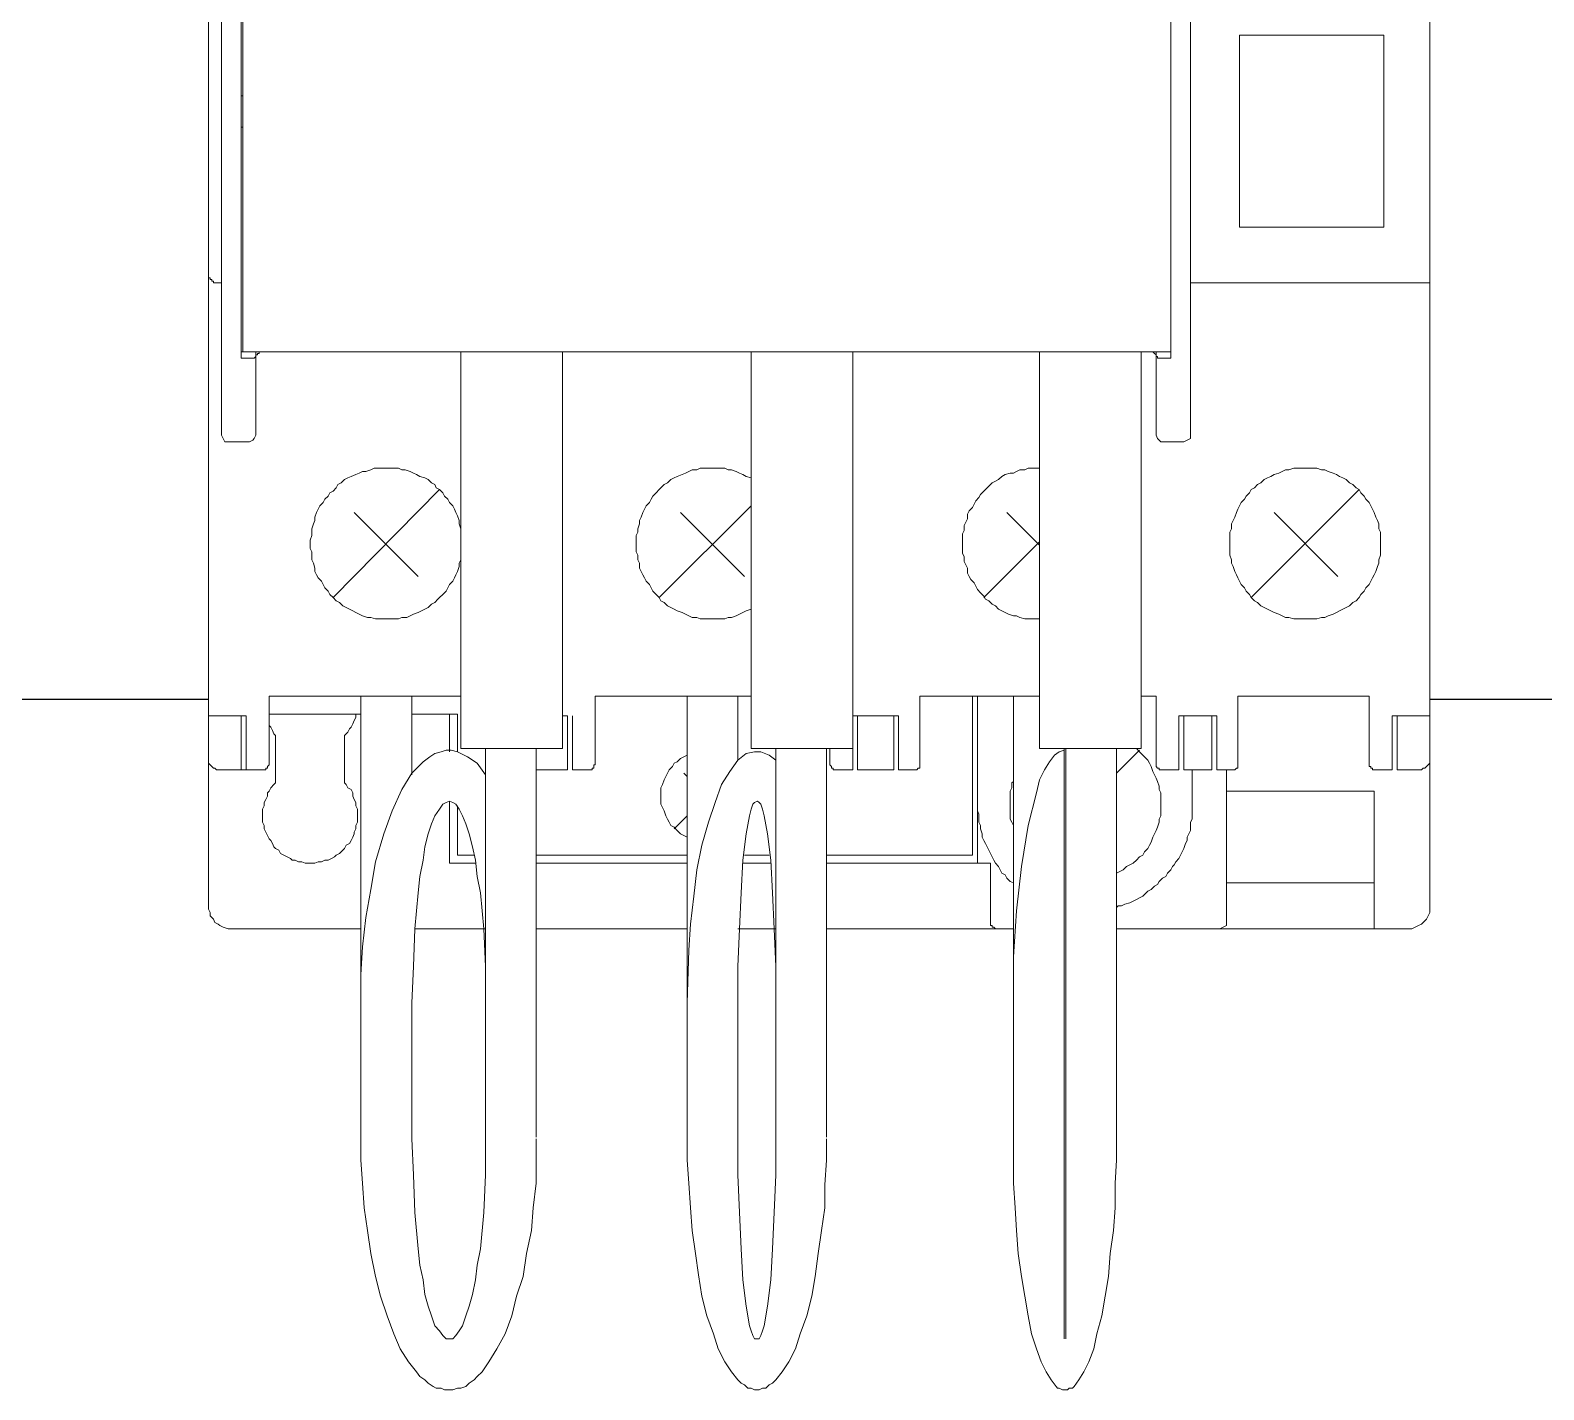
# Model space of a CAD drawing. Header units: millimetres. Extents: x 2046 to 14753, y 2361 to 29276.
# Drawn here: x 10101.03 to 10107.74, y 3641.14 to 3647.17 of the extents above; entities that cross this region are included whole.
import ezdxf

# ---------------------------------------------------------------- set-up
doc = ezdxf.new("R2010")
doc.units = ezdxf.units.MM
doc.layers.add('BARA', color=31, linetype='Continuous')
doc.layers.add('CALQUE_1', color=160, linetype='Continuous')

msp = doc.modelspace()

# ---------------------------------------------------------------- linework, layer by layer
at = {"layer": 'BARA', "color": 9, "true_color": 0xc7c8ca}
for points in [[(10101.8175, 3644.2034), (10100.2333, 3644.2034)], [(10108.8175, 3644.2034), (10107.2333, 3644.2034)]]:
    msp.add_lwpolyline(points, dxfattribs=at)
at = {"layer": 'CALQUE_1', "color": 8, "lineweight": 9}
for p, q in [((10107.2333, 3652.121), (10107.2333, 3643.2886)), ((10101.8756, 3649.8602), (10101.8756, 3645.5494)), ((10106.1719, 3645.5494), (10106.1719, 3649.8602)), ((10101.8175, 3649.4604), (10101.8175, 3646.1018)), ((10101.9628, 3645.7166), (10101.9628, 3647.9047)), ((10101.9702, 3647.8974), (10101.9702, 3645.7457)), ((10106.0846, 3645.7457), (10106.0846, 3647.8974)), ((10106.0846, 3647.8974), (10106.0846, 3645.7166)), ((10106.3899, 3646.2981), (10106.3899, 3647.1487)), ((10106.3899, 3647.1487), (10107.0297, 3647.1487)), ((10107.0297, 3647.1487), (10107.0297, 3646.2981)), ((10101.9628, 3646.8797), (10101.9702, 3646.8797)), ((10106.0846, 3646.8797), (10106.0846, 3646.8797)), ((10101.9702, 3646.7415), (10101.9628, 3646.7415)), ((10106.0846, 3646.7415), (10106.0846, 3646.7415)), ((10107.0297, 3646.2981), (10106.3899, 3646.2981)), ((10101.8175, 3646.1018), (10101.8175, 3643.2886)), ((10101.8538, 3646.051), (10101.8611, 3646.051)), ((10101.8756, 3646.051), (10101.8611, 3646.051)), ((10107.2333, 3646.051), (10106.1719, 3646.051)), ((10102.0283, 3645.7457), (10101.9628, 3645.7457)), ((10101.9992, 3645.7166), (10101.9628, 3645.7166)), ((10101.9702, 3645.7457), (10102.0356, 3645.7457)), ((10102.0283, 3645.7457), (10102.0283, 3645.7239)), ((10102.0283, 3645.7457), (10102.0283, 3645.7457)), ((10102.0283, 3645.7239), (10102.0283, 3645.5494)), ((10106.0192, 3645.7457), (10102.0356, 3645.7457)), ((10102.937, 3643.9864), (10102.937, 3645.7457)), ((10103.3877, 3643.9864), (10103.3877, 3645.7457)), ((10104.2237, 3643.9864), (10104.2237, 3645.7457)), ((10104.6744, 3643.9864), (10104.6744, 3645.7457)), ((10105.5031, 3643.9864), (10105.5031, 3645.7457)), ((10105.9538, 3643.9864), (10105.9538, 3645.7457)), ((10106.0192, 3645.7457), (10106.0846, 3645.7457)), ((10106.0192, 3645.7457), (10106.0192, 3645.7457)), ((10106.0192, 3645.7239), (10106.0192, 3645.7457)), ((10106.0846, 3645.7457), (10106.0192, 3645.7457)), ((10106.0192, 3645.5494), (10106.0192, 3645.7239)), ((10106.0846, 3645.7166), (10106.0556, 3645.7166)), ((10101.8756, 3645.5494), (10101.8756, 3645.3749)), ((10102.0283, 3645.5494), (10102.0283, 3645.3749)), ((10106.0192, 3645.3749), (10106.0192, 3645.5494)), ((10106.1719, 3645.3749), (10106.1719, 3645.5494)), ((10101.9628, 3645.3458), (10101.9047, 3645.3458)), ((10101.9992, 3645.3458), (10101.9628, 3645.3458)), ((10106.0846, 3645.3458), (10106.0556, 3645.3458)), ((10106.1428, 3645.3458), (10106.0846, 3645.3458)), ((10102.8425, 3645.135), (10102.3699, 3644.6553)), ((10106.9207, 3645.135), (10106.4409, 3644.6553)), ((10102.4644, 3645.0332), (10102.7479, 3644.7497)), ((10104.2237, 3645.0623), (10103.8166, 3644.6553)), ((10103.9111, 3645.0332), (10104.1946, 3644.7497)), ((10105.3577, 3645.0332), (10105.5031, 3644.8878)), ((10106.5426, 3645.0332), (10106.8261, 3644.7497)), ((10105.5031, 3644.9024), (10105.2559, 3644.6553)), ((10102.0864, 3644.2191), (10102.0864, 3644.2045)), ((10102.937, 3644.2191), (10102.0864, 3644.2191)), ((10102.4936, 3644.2191), (10102.4936, 3642.2563)), ((10102.7189, 3644.2191), (10102.7189, 3643.8701)), ((10103.533, 3644.2191), (10103.533, 3644.2117)), ((10104.2237, 3644.2191), (10103.533, 3644.2191)), ((10103.533, 3644.2117), (10103.533, 3644.1681)), ((10103.9402, 3644.2191), (10103.9402, 3642.2635)), ((10104.1655, 3644.2191), (10104.1655, 3643.9356)), ((10105.5031, 3644.2191), (10104.9724, 3644.2191)), ((10104.9724, 3644.2191), (10104.9724, 3644.1681)), ((10105.2051, 3643.5139), (10105.2051, 3644.2191)), ((10105.2269, 3643.7393), (10105.2269, 3644.2191)), ((10105.3867, 3644.2191), (10105.3867, 3642.2563)), ((10106.0192, 3644.2191), (10105.9538, 3644.2191)), ((10106.0192, 3644.2045), (10106.0192, 3644.2191)), ((10106.3827, 3644.2045), (10106.3827, 3644.2191)), ((10106.9643, 3644.2191), (10106.3827, 3644.2191)), ((10106.9643, 3644.2191), (10106.9643, 3644.1681)), ((10102.0864, 3644.2045), (10102.0864, 3644.1681)), ((10102.0864, 3644.1681), (10102.0864, 3643.921)), ((10103.533, 3644.1681), (10103.533, 3643.921)), ((10104.9724, 3644.2045), (10104.9724, 3644.2045)), ((10104.9724, 3644.1681), (10104.9724, 3643.921)), ((10106.0192, 3644.1681), (10106.0192, 3644.2045)), ((10106.0192, 3643.921), (10106.0192, 3644.1681)), ((10106.3827, 3644.1681), (10106.3827, 3644.2045)), ((10106.3827, 3643.921), (10106.3827, 3644.1681)), ((10106.9643, 3644.1681), (10106.9643, 3643.921)), ((10101.8175, 3644.1318), (10101.9846, 3644.1318)), ((10101.9628, 3644.1318), (10101.8175, 3644.1318)), ((10101.9628, 3643.8919), (10101.9628, 3644.1318)), ((10101.9846, 3643.8919), (10101.9846, 3644.1318)), ((10102.0864, 3644.1391), (10102.4936, 3644.1391)), ((10102.7189, 3644.1391), (10102.9224, 3644.1391)), ((10102.7189, 3644.1391), (10102.8861, 3644.1391)), ((10102.8861, 3644.1391), (10102.8861, 3643.9719)), ((10102.9224, 3644.1391), (10102.9224, 3643.9719)), ((10103.3877, 3644.1318), (10103.4095, 3644.1318)), ((10103.4095, 3643.8919), (10103.4095, 3644.1318)), ((10103.4313, 3644.1318), (10103.4313, 3643.8919)), ((10104.8779, 3644.1318), (10104.6744, 3644.1318)), ((10104.6744, 3643.8919), (10104.6744, 3644.1318)), ((10104.6962, 3644.1318), (10104.6962, 3643.8919)), ((10104.6962, 3644.1318), (10104.8561, 3644.1318)), ((10104.8561, 3643.8919), (10104.8561, 3644.1318)), ((10104.8779, 3644.1318), (10104.8779, 3643.8919)), ((10106.2882, 3644.1318), (10106.121, 3644.1318)), ((10106.121, 3643.8919), (10106.121, 3644.1318)), ((10106.1428, 3644.1318), (10106.1428, 3643.8919)), ((10106.2664, 3644.0664), (10106.2664, 3644.1318)), ((10106.2882, 3643.8919), (10106.2882, 3644.1318)), ((10107.2333, 3644.1318), (10107.066, 3644.1318)), ((10107.066, 3643.8919), (10107.066, 3644.1318)), ((10107.0878, 3644.1318), (10107.2333, 3644.1318)), ((10107.0878, 3643.8919), (10107.0878, 3644.1318)), ((10102.1155, 3644.0446), (10102.1155, 3643.8338)), ((10102.4208, 3643.8338), (10102.4208, 3644.0446)), ((10106.2664, 3644.0518), (10106.2664, 3644.0664)), ((10106.2664, 3643.8919), (10106.2664, 3644.0518)), ((10102.937, 3643.9864), (10103.3877, 3643.9864)), ((10103.046, 3643.9864), (10103.046, 3642.2563)), ((10103.2713, 3643.9864), (10103.2713, 3642.2635)), ((10104.2237, 3643.9864), (10104.6744, 3643.9864)), ((10104.3327, 3643.9864), (10104.3327, 3642.2563)), ((10104.5581, 3643.9864), (10104.5581, 3642.2635)), ((10104.5726, 3643.921), (10104.5726, 3643.9864)), ((10105.5031, 3643.9864), (10105.9538, 3643.9864)), ((10105.6122, 3643.9864), (10105.6122, 3641.3694)), ((10105.6194, 3643.9864), (10105.6194, 3641.3694)), ((10105.8447, 3643.9864), (10105.8447, 3642.2563)), ((10105.9465, 3643.9792), (10105.8447, 3643.8774)), ((10101.9702, 3643.8919), (10101.8684, 3643.8919)), ((10102.0574, 3643.8919), (10101.9702, 3643.8919)), ((10103.2713, 3643.8919), (10103.4095, 3643.8919)), ((10103.4313, 3643.8919), (10103.4968, 3643.8919)), ((10103.9402, 3643.8628), (10103.9256, 3643.8774)), ((10104.6017, 3643.8919), (10104.6744, 3643.8919)), ((10104.6962, 3643.8919), (10104.8561, 3643.8919)), ((10104.8779, 3643.8919), (10104.9433, 3643.8919)), ((10106.0483, 3643.8919), (10106.121, 3643.8919)), ((10106.1428, 3643.8919), (10106.2664, 3643.8919)), ((10106.1792, 3643.8919), (10106.1792, 3643.7393)), ((10106.3537, 3643.8919), (10106.2882, 3643.8919)), ((10106.3319, 3643.8919), (10106.3319, 3643.2159)), ((10106.9934, 3643.8919), (10107.066, 3643.8919)), ((10107.0878, 3643.8919), (10107.1824, 3643.8919)), ((10102.8861, 3643.7538), (10102.8861, 3643.4776)), ((10106.9861, 3643.7974), (10106.3319, 3643.7974)), ((10106.9861, 3643.1868), (10106.9861, 3643.7974)), ((10102.9224, 3643.732), (10102.9224, 3643.5139)), ((10103.882, 3643.6302), (10103.9402, 3643.6883)), ((10105.2269, 3643.4776), (10105.2269, 3643.7393)), ((10102.8861, 3643.4776), (10103.0024, 3643.4776)), ((10102.9224, 3643.5139), (10102.9951, 3643.5139)), ((10103.0024, 3643.4776), (10102.9224, 3643.4776)), ((10103.2713, 3643.5139), (10103.9402, 3643.5139)), ((10103.9402, 3643.4776), (10103.2713, 3643.4776)), ((10103.2713, 3643.4776), (10103.9402, 3643.4776)), ((10104.1873, 3643.4776), (10104.3109, 3643.4776)), ((10104.1946, 3643.5139), (10104.3037, 3643.5139)), ((10104.5581, 3643.5139), (10105.2051, 3643.5139)), ((10104.5581, 3643.4776), (10105.2051, 3643.4776)), ((10105.2269, 3643.4776), (10104.5581, 3643.4776)), ((10105.2851, 3643.4776), (10105.2269, 3643.4776)), ((10105.2851, 3643.2159), (10105.2851, 3643.4776)), ((10106.9861, 3643.3904), (10106.3319, 3643.3904)), ((10102.4936, 3643.1868), (10101.9192, 3643.1868)), ((10103.046, 3643.1868), (10102.7334, 3643.1868)), ((10103.9402, 3643.1868), (10103.2713, 3643.1868)), ((10104.3327, 3643.1868), (10104.1655, 3643.1868)), ((10105.3867, 3643.1868), (10104.5581, 3643.1868)), ((10107.1388, 3643.1868), (10105.8447, 3643.1868)), ((10102.7189, 3642.8596), (10102.7189, 3642.2563)), ((10104.1655, 3642.8596), (10104.1655, 3642.2563))]:
    msp.add_line(p, q, dxfattribs=at)
for points in [[(10101.8175, 3646.1018), (10101.8175, 3646.0946), (10101.8175, 3646.0873), (10101.8175, 3646.0801), (10101.8175, 3646.0728), (10101.8247, 3646.0728), (10101.8247, 3646.0655), (10101.832, 3646.0655), (10101.832, 3646.0582), (10101.8393, 3646.0582), (10101.8393, 3646.051), (10101.8538, 3646.051)], [(10101.9992, 3645.7166), (10102.021, 3645.7166), (10102.0283, 3645.7239), (10102.0283, 3645.7239)], [(10102.0283, 3645.7166), (10102.0283, 3645.7239), (10102.0283, 3645.7311), (10102.0356, 3645.7311), (10102.0356, 3645.7383), (10102.0428, 3645.7383), (10102.0428, 3645.7457), (10102.0574, 3645.7457)], [(10105.9902, 3645.7457), (10106.0047, 3645.7457), (10106.012, 3645.7383), (10106.012, 3645.7383), (10106.0192, 3645.7311), (10106.0192, 3645.7239), (10106.0192, 3645.7166), (10106.0192, 3645.7166)], [(10106.0192, 3645.7239), (10106.0265, 3645.7239), (10106.0265, 3645.7166), (10106.0556, 3645.7166)], [(10101.8756, 3645.3749), (10101.8756, 3645.3749), (10101.8829, 3645.3604), (10101.8902, 3645.3458), (10101.9047, 3645.3458)], [(10101.9992, 3645.3458), (10101.9992, 3645.3458), (10102.0138, 3645.3531), (10102.021, 3645.3604), (10102.0283, 3645.3749)], [(10106.0192, 3645.3749), (10106.0192, 3645.3749), (10106.0265, 3645.3604), (10106.041, 3645.3458), (10106.0556, 3645.3458)], [(10106.1428, 3645.3458), (10106.1428, 3645.3458), (10106.1574, 3645.3531), (10106.1719, 3645.3604), (10106.1719, 3645.3749)], [(10102.937, 3644.8224), (10102.9297, 3644.8079), (10102.9297, 3644.7933), (10102.9224, 3644.7715), (10102.9152, 3644.7569), (10102.9079, 3644.7425), (10102.9006, 3644.7279), (10102.8861, 3644.7134), (10102.8788, 3644.6989), (10102.8715, 3644.6843), (10102.857, 3644.6697), (10102.8425, 3644.6553), (10102.8352, 3644.6479), (10102.8207, 3644.6334), (10102.8061, 3644.6261), (10102.7915, 3644.6116), (10102.7771, 3644.6043), (10102.7625, 3644.5971), (10102.7479, 3644.5898), (10102.7261, 3644.5825), (10102.7116, 3644.5752), (10102.6971, 3644.568), (10102.6753, 3644.568), (10102.6607, 3644.5607), (10102.559, 3644.5607), (10102.5372, 3644.568), (10102.5226, 3644.568), (10102.5008, 3644.5752), (10102.4862, 3644.5825), (10102.4717, 3644.5898), (10102.4572, 3644.5971), (10102.4426, 3644.6043), (10102.4281, 3644.6116), (10102.4136, 3644.6189), (10102.399, 3644.6334), (10102.3845, 3644.6407), (10102.3699, 3644.6553), (10102.3554, 3644.6697), (10102.3481, 3644.6843), (10102.3336, 3644.6989), (10102.3263, 3644.7134), (10102.3191, 3644.7279), (10102.3045, 3644.7425), (10102.2973, 3644.7569), (10102.29, 3644.7715), (10102.29, 3644.7861), (10102.2827, 3644.8079), (10102.2755, 3644.8224), (10102.2755, 3644.8587), (10102.2681, 3644.8733), (10102.2681, 3644.9096), (10102.2755, 3644.9314), (10102.2755, 3644.9606), (10102.2827, 3644.9824), (10102.29, 3644.9969), (10102.29, 3645.0114), (10102.2973, 3645.0332), (10102.3045, 3645.0478), (10102.3118, 3645.0623), (10102.3263, 3645.0769), (10102.3336, 3645.0914), (10102.3481, 3645.1059), (10102.3554, 3645.1204), (10102.3699, 3645.1277), (10102.3845, 3645.1423), (10102.3918, 3645.1568), (10102.4063, 3645.1641), (10102.4208, 3645.1787), (10102.4354, 3645.1859), (10102.4499, 3645.1931), (10102.4717, 3645.2005), (10102.4862, 3645.2077), (10102.5008, 3645.2149), (10102.5154, 3645.2149), (10102.5372, 3645.2223), (10102.5517, 3645.2295), (10102.6607, 3645.2295), (10102.6753, 3645.2223), (10102.6898, 3645.2223), (10102.7116, 3645.2149), (10102.7261, 3645.2077), (10102.7407, 3645.2005), (10102.7553, 3645.1931), (10102.7771, 3645.1859), (10102.7915, 3645.1787), (10102.8061, 3645.1641), (10102.8207, 3645.1568), (10102.8279, 3645.1423), (10102.8425, 3645.135), (10102.857, 3645.1204), (10102.8643, 3645.1059), (10102.8788, 3645.0914), (10102.8861, 3645.0769), (10102.9006, 3645.0623), (10102.9079, 3645.0478), (10102.9152, 3645.0332), (10102.9224, 3645.0187), (10102.9297, 3644.9969), (10102.9297, 3644.9824), (10102.937, 3644.9606)], [(10104.2237, 3644.6043), (10104.2019, 3644.5971), (10104.1873, 3644.5898), (10104.1728, 3644.5825), (10104.1582, 3644.5752), (10104.1364, 3644.568), (10104.1219, 3644.568), (10104.1074, 3644.5607), (10103.9983, 3644.5607), (10103.9838, 3644.568), (10103.962, 3644.568), (10103.9474, 3644.5752), (10103.9329, 3644.5825), (10103.9184, 3644.5898), (10103.8965, 3644.5971), (10103.882, 3644.6043), (10103.8675, 3644.6116), (10103.8529, 3644.6189), (10103.8384, 3644.6334), (10103.8239, 3644.6407), (10103.8166, 3644.6553), (10103.8021, 3644.6697), (10103.7875, 3644.6843), (10103.7803, 3644.6989), (10103.7729, 3644.7134), (10103.7585, 3644.7279), (10103.7511, 3644.7425), (10103.7439, 3644.7569), (10103.7366, 3644.7715), (10103.7293, 3644.7861), (10103.7293, 3644.8079), (10103.7221, 3644.8224), (10103.7221, 3644.8442), (10103.7148, 3644.8587), (10103.7148, 3644.9314), (10103.7221, 3644.946), (10103.7221, 3644.9606), (10103.7293, 3644.9824), (10103.7293, 3644.9969), (10103.7366, 3645.0114), (10103.7439, 3645.0332), (10103.7511, 3645.0478), (10103.7585, 3645.0623), (10103.7729, 3645.0769), (10103.7803, 3645.0914), (10103.7875, 3645.1059), (10103.8021, 3645.1204), (10103.8166, 3645.135), (10103.8239, 3645.1423), (10103.8384, 3645.1568), (10103.8529, 3645.1641), (10103.8675, 3645.1787), (10103.882, 3645.1859), (10103.8965, 3645.1931), (10103.9184, 3645.2005), (10103.9329, 3645.2077), (10103.9474, 3645.2149), (10103.962, 3645.2223), (10103.9838, 3645.2223), (10103.9983, 3645.2295), (10104.1074, 3645.2295), (10104.1219, 3645.2223), (10104.1364, 3645.2223), (10104.1582, 3645.2149), (10104.1728, 3645.2077), (10104.1873, 3645.2005), (10104.2019, 3645.1931), (10104.2237, 3645.1859)], [(10105.5031, 3644.5607), (10105.4377, 3644.5607), (10105.4159, 3644.568), (10105.4013, 3644.5752), (10105.3867, 3644.5752), (10105.365, 3644.5825), (10105.3505, 3644.5898), (10105.3359, 3644.5971), (10105.3213, 3644.6043), (10105.3068, 3644.6189), (10105.2923, 3644.6261), (10105.2777, 3644.6407), (10105.2632, 3644.6479), (10105.2559, 3644.6625), (10105.2414, 3644.677), (10105.2269, 3644.6915), (10105.2196, 3644.7061), (10105.2123, 3644.7207), (10105.1978, 3644.7352), (10105.1905, 3644.7497), (10105.1833, 3644.7643), (10105.1833, 3644.7861), (10105.176, 3644.8006), (10105.1687, 3644.8152), (10105.1687, 3644.837), (10105.1614, 3644.8515), (10105.1614, 3644.9388), (10105.1687, 3644.9532), (10105.1687, 3644.9751), (10105.176, 3644.9896), (10105.1833, 3645.0042), (10105.1833, 3645.026), (10105.1905, 3645.0405), (10105.2051, 3645.055), (10105.2123, 3645.0696), (10105.2196, 3645.0841), (10105.2341, 3645.0987), (10105.2414, 3645.1132), (10105.2559, 3645.1277), (10105.2632, 3645.135), (10105.2777, 3645.1495), (10105.2923, 3645.1641), (10105.3068, 3645.1713), (10105.3213, 3645.1787), (10105.3359, 3645.1931), (10105.3505, 3645.2005), (10105.3723, 3645.2077), (10105.3867, 3645.2077), (10105.4013, 3645.2149), (10105.4159, 3645.2223), (10105.4377, 3645.2223), (10105.4522, 3645.2295), (10105.5031, 3645.2295)], [(10102.0864, 3644.0882), (10102.0937, 3644.0809), (10102.101, 3644.0664), (10102.1082, 3644.0518), (10102.1155, 3644.0446)], [(10102.4208, 3644.0446), (10102.4208, 3644.0446), (10102.4354, 3644.0591), (10102.4426, 3644.0737), (10102.4499, 3644.0809), (10102.4572, 3644.0955), (10102.4644, 3644.11), (10102.4717, 3644.1245), (10102.4717, 3644.1391)], [(10103.046, 3643.8701), (10103.0096, 3643.921), (10102.966, 3643.95), (10102.9224, 3643.9719), (10102.8933, 3643.9792), (10102.8715, 3643.9792), (10102.8497, 3643.9719), (10102.8207, 3643.9646), (10102.7989, 3643.95), (10102.7697, 3643.9282), (10102.7189, 3643.8774), (10102.6753, 3643.8047), (10102.6316, 3643.7101), (10102.5953, 3643.6084), (10102.559, 3643.4848), (10102.5372, 3643.3612), (10102.5154, 3643.2377), (10102.5008, 3643.1068), (10102.4936, 3642.9832), (10102.4936, 3642.8596)], [(10103.9402, 3643.9574), (10103.9256, 3643.95), (10103.9111, 3643.9428), (10103.8965, 3643.9282), (10103.882, 3643.921), (10103.8747, 3643.9064), (10103.8602, 3643.8919), (10103.8529, 3643.8774), (10103.8457, 3643.8628), (10103.8384, 3643.8483), (10103.8311, 3643.8265), (10103.8239, 3643.812), (10103.8239, 3643.7393), (10103.8311, 3643.7247), (10103.8384, 3643.7101), (10103.8457, 3643.6883), (10103.8529, 3643.6739), (10103.8602, 3643.6593), (10103.8675, 3643.6447), (10103.882, 3643.6375), (10103.8965, 3643.6229), (10103.9111, 3643.6084), (10103.9256, 3643.6011), (10103.9402, 3643.5939)], [(10104.3327, 3643.9356), (10104.3037, 3643.9574), (10104.2673, 3643.9719), (10104.2382, 3643.9719), (10104.2019, 3643.9646), (10104.1655, 3643.9356), (10104.1292, 3643.8846), (10104.0928, 3643.8265), (10104.0638, 3643.7465), (10104.0346, 3643.6593), (10104.0056, 3643.5575), (10103.9838, 3643.4485), (10103.9692, 3643.3322), (10103.9547, 3643.2086), (10103.9474, 3643.0923), (10103.9402, 3642.8596)], [(10105.6122, 3643.9792), (10105.5904, 3643.9719), (10105.5686, 3643.9574), (10105.5468, 3643.9282), (10105.5249, 3643.8919), (10105.5031, 3643.8483), (10105.4886, 3643.7901), (10105.4522, 3643.6447), (10105.4231, 3643.463), (10105.4013, 3643.2667), (10105.3867, 3643.0632), (10105.3867, 3642.8596)], [(10106.041, 3643.7247), (10106.041, 3643.7901), (10106.0338, 3643.8047), (10106.0338, 3643.8192), (10106.0265, 3643.841), (10106.0192, 3643.8556), (10106.012, 3643.8701), (10106.0047, 3643.8846), (10105.9974, 3643.9064), (10105.9902, 3643.921), (10105.9829, 3643.9356), (10105.9684, 3643.95), (10105.9611, 3643.9574), (10105.9465, 3643.9719), (10105.932, 3643.9864)], [(10101.8684, 3643.8919), (10101.8538, 3643.8919), (10101.8465, 3643.8992), (10101.8393, 3643.8992), (10101.832, 3643.9064), (10101.8247, 3643.9138), (10101.8247, 3643.9138), (10101.8175, 3643.921), (10101.8175, 3643.9428)], [(10102.0792, 3643.8992), (10102.0718, 3643.8992), (10102.0718, 3643.8919), (10102.0574, 3643.8919)], [(10102.0864, 3643.921), (10102.0864, 3643.9138), (10102.0864, 3643.9138), (10102.0792, 3643.9064), (10102.0792, 3643.8992), (10102.0792, 3643.8992)], [(10103.4968, 3643.8919), (10103.5185, 3643.8919), (10103.5185, 3643.8992), (10103.5185, 3643.8992)], [(10103.5185, 3643.8992), (10103.5258, 3643.8992), (10103.5258, 3643.9064), (10103.5258, 3643.9138), (10103.533, 3643.9138), (10103.533, 3643.921), (10103.533, 3643.921)], [(10104.5726, 3643.921), (10104.5726, 3643.9138), (10104.5726, 3643.9138), (10104.5798, 3643.9064), (10104.5798, 3643.8992), (10104.5872, 3643.8992), (10104.5872, 3643.8919), (10104.6017, 3643.8919)], [(10104.9433, 3643.8919), (10104.9579, 3643.8919), (10104.9652, 3643.8992), (10104.9724, 3643.8992), (10104.9724, 3643.9138), (10104.9724, 3643.921)], [(10106.0192, 3643.921), (10106.0192, 3643.9138), (10106.0192, 3643.9064), (10106.0265, 3643.8992), (10106.0338, 3643.8992), (10106.0338, 3643.8919), (10106.0483, 3643.8919)], [(10106.3827, 3643.921), (10106.3827, 3643.9138), (10106.3827, 3643.8992), (10106.3755, 3643.8992), (10106.3681, 3643.8919), (10106.3537, 3643.8919)], [(10106.9643, 3643.921), (10106.9643, 3643.9138), (10106.9643, 3643.9064), (10106.9716, 3643.9064), (10106.9716, 3643.8992), (10106.9716, 3643.8992)], [(10106.9716, 3643.8992), (10106.9788, 3643.8992), (10106.9788, 3643.8919), (10106.9934, 3643.8919)], [(10107.1824, 3643.8919), (10107.1969, 3643.8919), (10107.2042, 3643.8992), (10107.2114, 3643.8992), (10107.2187, 3643.9064), (10107.226, 3643.9138), (10107.226, 3643.9138), (10107.2333, 3643.921), (10107.2333, 3643.9428)], [(10102.4208, 3643.8338), (10102.4281, 3643.8265), (10102.4354, 3643.812), (10102.4499, 3643.8047), (10102.4572, 3643.7901), (10102.4572, 3643.7756), (10102.4644, 3643.7611), (10102.4717, 3643.7465), (10102.4717, 3643.732), (10102.479, 3643.7175), (10102.479, 3643.6593), (10102.4717, 3643.6447), (10102.4717, 3643.6302), (10102.4644, 3643.6157), (10102.4644, 3643.6084), (10102.4572, 3643.5939), (10102.4499, 3643.5793), (10102.4426, 3643.5648), (10102.4281, 3643.5575), (10102.4208, 3643.543), (10102.4136, 3643.5357), (10102.399, 3643.5212), (10102.3845, 3643.5139), (10102.3772, 3643.5066), (10102.3627, 3643.4994), (10102.3481, 3643.4921), (10102.3336, 3643.4921), (10102.3191, 3643.4848), (10102.3045, 3643.4848), (10102.29, 3643.4776), (10102.2463, 3643.4776), (10102.2319, 3643.4848), (10102.2173, 3643.4848), (10102.2027, 3643.4921), (10102.1882, 3643.4921), (10102.1809, 3643.4994), (10102.1664, 3643.5066), (10102.1519, 3643.5139), (10102.1373, 3643.5212), (10102.1301, 3643.5357), (10102.1155, 3643.543), (10102.1082, 3643.5503), (10102.101, 3643.5648), (10102.0937, 3643.5793), (10102.0864, 3643.5866), (10102.0792, 3643.6011), (10102.0718, 3643.6157), (10102.0646, 3643.6302), (10102.0646, 3643.6447), (10102.0574, 3643.6593), (10102.0574, 3643.7175), (10102.0646, 3643.732), (10102.0646, 3643.7465), (10102.0718, 3643.7611), (10102.0792, 3643.7756), (10102.0792, 3643.7901), (10102.0864, 3643.7974), (10102.0937, 3643.812), (10102.1082, 3643.8265), (10102.1155, 3643.8338)], [(10105.3867, 3643.841), (10105.3795, 3643.8338), (10105.3795, 3643.812), (10105.3723, 3643.7974), (10105.3723, 3643.7247)], [(10103.046, 3642.8596), (10103.046, 3643.0196), (10103.0388, 3643.1868), (10103.0242, 3643.3467), (10103.0096, 3643.4194), (10103.0024, 3643.4921), (10102.9878, 3643.5503), (10102.9733, 3643.6084), (10102.9588, 3643.6521), (10102.9442, 3643.6883), (10102.9297, 3643.7175), (10102.9152, 3643.7393), (10102.9006, 3643.7465), (10102.8861, 3643.7538), (10102.8715, 3643.7465), (10102.857, 3643.7393), (10102.8425, 3643.7175), (10102.8207, 3643.6883), (10102.8061, 3643.6521), (10102.7915, 3643.6084), (10102.7771, 3643.5503), (10102.7697, 3643.4921), (10102.7553, 3643.4194), (10102.7479, 3643.3467), (10102.7334, 3643.1868), (10102.7261, 3643.0196), (10102.7189, 3642.8596)], [(10104.3327, 3642.8596), (10104.3327, 3643.0196), (10104.3255, 3643.1868), (10104.3181, 3643.3467), (10104.3109, 3643.4921), (10104.2963, 3643.6084), (10104.2819, 3643.6883), (10104.2745, 3643.7175), (10104.2673, 3643.7393), (10104.26, 3643.7465), (10104.2527, 3643.7538), (10104.2382, 3643.7465), (10104.2309, 3643.7393), (10104.2237, 3643.7175), (10104.2164, 3643.6883), (10104.2019, 3643.6084), (10104.1873, 3643.4921), (10104.1801, 3643.3467), (10104.1728, 3643.1868), (10104.1655, 3643.0196), (10104.1655, 3642.8596)], [(10105.2269, 3643.7393), (10105.2269, 3643.7101), (10105.2341, 3643.6957), (10105.2341, 3643.6593), (10105.2414, 3643.6447), (10105.2414, 3643.6302), (10105.2487, 3643.6084), (10105.2487, 3643.5939), (10105.2559, 3643.5793), (10105.2632, 3643.5648), (10105.2705, 3643.5503), (10105.2777, 3643.5357), (10105.2851, 3643.5212), (10105.2923, 3643.5066), (10105.2995, 3643.4921), (10105.3068, 3643.4776), (10105.3213, 3643.463), (10105.3287, 3643.4485), (10105.3359, 3643.434), (10105.3505, 3643.4266), (10105.3577, 3643.4122), (10105.3723, 3643.3976), (10105.3867, 3643.3904)], [(10105.3723, 3643.7247), (10105.3723, 3643.6739), (10105.3795, 3643.6593), (10105.3867, 3643.6447)], [(10105.8447, 3643.2813), (10105.8521, 3643.2886), (10105.8666, 3643.2886), (10105.8811, 3643.2958), (10105.9029, 3643.3031), (10105.9175, 3643.3104), (10105.932, 3643.3176), (10105.9465, 3643.3249), (10105.9611, 3643.3322), (10105.9756, 3643.3467), (10105.9829, 3643.354), (10105.9974, 3643.3612), (10106.012, 3643.3758), (10106.0265, 3643.383), (10106.0338, 3643.3976), (10106.0483, 3643.4122), (10106.0628, 3643.4194), (10106.0702, 3643.434), (10106.0846, 3643.4485), (10106.092, 3643.463), (10106.0992, 3643.4703), (10106.1064, 3643.4848), (10106.121, 3643.4994), (10106.1283, 3643.5139), (10106.1356, 3643.5284), (10106.1428, 3643.543), (10106.1501, 3643.5648), (10106.1574, 3643.5793), (10106.1574, 3643.5939), (10106.1646, 3643.6084), (10106.1719, 3643.6229), (10106.1719, 3643.6593), (10106.1792, 3643.6739), (10106.1792, 3643.7393)], [(10105.8447, 3643.434), (10105.8593, 3643.4412), (10105.8739, 3643.4485), (10105.8884, 3643.463), (10105.9029, 3643.4703), (10105.9175, 3643.4776), (10105.932, 3643.4921), (10105.9465, 3643.5066), (10105.9611, 3643.5139), (10105.9684, 3643.5284), (10105.9829, 3643.543), (10105.9902, 3643.5575), (10105.9974, 3643.5721), (10106.0047, 3643.5939), (10106.012, 3643.6084), (10106.0192, 3643.6229), (10106.0265, 3643.6375), (10106.0338, 3643.6593), (10106.0338, 3643.6739), (10106.041, 3643.6883), (10106.041, 3643.7247)], [(10101.8175, 3643.2886), (10101.8175, 3643.274), (10101.8247, 3643.2595), (10101.8247, 3643.2449), (10101.8393, 3643.2303), (10101.8465, 3643.2159), (10101.8611, 3643.2086), (10101.8684, 3643.2013), (10101.8829, 3643.1941), (10101.9047, 3643.1868), (10101.9192, 3643.1868)], [(10107.1388, 3643.1868), (10107.1533, 3643.1868), (10107.1678, 3643.1941), (10107.1824, 3643.2013), (10107.1969, 3643.2086), (10107.2042, 3643.2159), (10107.2187, 3643.2303), (10107.226, 3643.2449), (10107.2333, 3643.2595), (10107.2333, 3643.2886)], [(10105.2851, 3643.2159), (10105.2851, 3643.2013), (10105.2923, 3643.2013), (10105.2923, 3643.1941), (10105.2995, 3643.1941), (10105.3068, 3643.1868), (10105.3141, 3643.1868)], [(10106.3027, 3643.1868), (10106.3027, 3643.1868), (10106.3173, 3643.1941), (10106.3319, 3643.2013), (10106.3319, 3643.2159)], [(10102.4936, 3642.2563), (10102.4936, 3642.1617), (10102.5008, 3642.06), (10102.508, 3641.951), (10102.5226, 3641.8492), (10102.5372, 3641.7474), (10102.559, 3641.6457), (10102.5808, 3641.5584), (10102.6098, 3641.4712), (10102.6389, 3641.3912), (10102.668, 3641.3258), (10102.7043, 3641.2676), (10102.7407, 3641.224), (10102.7553, 3641.2022), (10102.7771, 3641.1877), (10102.7915, 3641.1731), (10102.8134, 3641.1585), (10102.8279, 3641.1513), (10102.8497, 3641.1513), (10102.8643, 3641.1441), (10102.9006, 3641.1441), (10102.9224, 3641.1513), (10102.937, 3641.1513), (10102.9588, 3641.1585), (10102.9733, 3641.1731), (10102.9951, 3641.1877), (10103.0096, 3641.2022), (10103.0315, 3641.224), (10103.0606, 3641.2676), (10103.0969, 3641.3258), (10103.1333, 3641.3912), (10103.1623, 3641.4712), (10103.1841, 3641.5584), (10103.2132, 3641.6457), (10103.2277, 3641.7474), (10103.2495, 3641.8492), (10103.2568, 3641.951), (10103.2713, 3642.06), (10103.2713, 3642.2563)], [(10102.7189, 3642.2563), (10102.7261, 3642.0963), (10102.7334, 3641.9292), (10102.7479, 3641.7692), (10102.7553, 3641.6965), (10102.7697, 3641.6311), (10102.7771, 3641.5657), (10102.7915, 3641.5148), (10102.8061, 3641.4712), (10102.8207, 3641.4276), (10102.8425, 3641.4058), (10102.857, 3641.384), (10102.8715, 3641.3694), (10102.9006, 3641.3694), (10102.9152, 3641.384), (10102.9297, 3641.4058), (10102.9442, 3641.4276), (10102.9588, 3641.4712), (10102.9733, 3641.5148), (10102.9878, 3641.5657), (10103.0024, 3641.6311), (10103.0096, 3641.6965), (10103.0242, 3641.7692), (10103.0388, 3641.9292), (10103.046, 3642.0963), (10103.046, 3642.2563)], [(10103.9402, 3642.2635), (10103.9402, 3642.1617), (10103.9474, 3642.06), (10103.9547, 3641.951), (10103.962, 3641.8492), (10103.9765, 3641.7474), (10103.991, 3641.6529), (10104.0056, 3641.5584), (10104.0274, 3641.4712), (10104.0564, 3641.3912), (10104.0783, 3641.3258), (10104.1074, 3641.2676), (10104.1364, 3641.224), (10104.1655, 3641.1877), (10104.1801, 3641.1731), (10104.1946, 3641.1659), (10104.2091, 3641.1513), (10104.2237, 3641.1513), (10104.2382, 3641.1441), (10104.26, 3641.1441), (10104.2745, 3641.1513), (10104.2891, 3641.1513), (10104.3037, 3641.1659), (10104.3181, 3641.1731), (10104.3327, 3641.1877), (10104.3618, 3641.224), (10104.3909, 3641.2676), (10104.4199, 3641.3258), (10104.4418, 3641.3912), (10104.4708, 3641.4712), (10104.4926, 3641.5584), (10104.5072, 3641.6457), (10104.5217, 3641.7474), (10104.5362, 3641.8492), (10104.5508, 3641.951), (10104.5508, 3642.0527), (10104.5581, 3642.1617), (10104.5581, 3642.2563)], [(10104.1655, 3642.2563), (10104.1655, 3642.0963), (10104.1728, 3641.9292), (10104.1801, 3641.7692), (10104.1873, 3641.6311), (10104.2019, 3641.5148), (10104.2164, 3641.4276), (10104.2237, 3641.4058), (10104.2309, 3641.384), (10104.2382, 3641.3694), (10104.26, 3641.3694), (10104.2673, 3641.384), (10104.2745, 3641.4058), (10104.2819, 3641.4276), (10104.2963, 3641.5148), (10104.3109, 3641.6311), (10104.3181, 3641.7692), (10104.3255, 3641.9292), (10104.3327, 3642.0963), (10104.3327, 3642.2563)], [(10105.3867, 3642.2563), (10105.3867, 3642.06), (10105.3941, 3641.951), (10105.4013, 3641.8492), (10105.4086, 3641.7474), (10105.4231, 3641.6457), (10105.4377, 3641.5584), (10105.4522, 3641.4712), (10105.4668, 3641.3912), (10105.4886, 3641.3258), (10105.5104, 3641.2676), (10105.5322, 3641.224), (10105.554, 3641.1877), (10105.5758, 3641.1585), (10105.583, 3641.1513), (10105.5904, 3641.1513), (10105.6049, 3641.1441), (10105.6267, 3641.1441), (10105.634, 3641.1513), (10105.6485, 3641.1513), (10105.6558, 3641.1585), (10105.6776, 3641.1877), (10105.6994, 3641.224), (10105.7212, 3641.2676), (10105.743, 3641.3258), (10105.7575, 3641.3912), (10105.7793, 3641.4712), (10105.7939, 3641.5584), (10105.8085, 3641.6457), (10105.8157, 3641.7474), (10105.8303, 3641.8492), (10105.8375, 3641.951), (10105.8375, 3642.06), (10105.8447, 3642.1617), (10105.8447, 3642.2563)]]:
    msp.add_lwpolyline(points, dxfattribs=at)
msp.add_lwpolyline([(10107.0151, 3644.8951), (10107.0151, 3644.8442), (10107.0079, 3644.8224), (10107.0079, 3644.8079), (10107.0006, 3644.7933), (10106.9934, 3644.7715), (10106.9861, 3644.7569), (10106.9788, 3644.7425), (10106.9716, 3644.7279), (10106.9643, 3644.7134), (10106.9497, 3644.6989), (10106.9425, 3644.6843), (10106.9279, 3644.6697), (10106.9207, 3644.6553), (10106.9061, 3644.6407), (10106.8916, 3644.6334), (10106.8771, 3644.6189), (10106.8625, 3644.6116), (10106.8479, 3644.6043), (10106.8334, 3644.5971), (10106.8189, 3644.5898), (10106.8043, 3644.5825), (10106.7825, 3644.5752), (10106.768, 3644.568), (10106.7535, 3644.568), (10106.7316, 3644.5607), (10106.6298, 3644.5607), (10106.6081, 3644.568), (10106.5936, 3644.568), (10106.579, 3644.5752), (10106.5644, 3644.5825), (10106.5426, 3644.5898), (10106.5281, 3644.5971), (10106.5136, 3644.6043), (10106.499, 3644.6116), (10106.4845, 3644.6189), (10106.4699, 3644.6334), (10106.4554, 3644.6407), (10106.4409, 3644.6553), (10106.4336, 3644.6697), (10106.4191, 3644.6843), (10106.4118, 3644.6989), (10106.3973, 3644.7134), (10106.3899, 3644.7279), (10106.3827, 3644.7425), (10106.3755, 3644.7569), (10106.3681, 3644.7715), (10106.3609, 3644.7933), (10106.3537, 3644.8079), (10106.3537, 3644.8224), (10106.3464, 3644.8442), (10106.3464, 3644.946), (10106.3537, 3644.9606), (10106.3537, 3644.9824), (10106.3609, 3644.9969), (10106.3681, 3645.0114), (10106.3755, 3645.0332), (10106.3827, 3645.0478), (10106.3899, 3645.0623), (10106.3973, 3645.0769), (10106.4118, 3645.0914), (10106.4191, 3645.1059), (10106.4336, 3645.1204), (10106.4409, 3645.135), (10106.4554, 3645.1423), (10106.4699, 3645.1568), (10106.4845, 3645.1641), (10106.499, 3645.1787), (10106.5136, 3645.1859), (10106.5281, 3645.1931), (10106.5426, 3645.2005), (10106.5644, 3645.2077), (10106.579, 3645.2149), (10106.5936, 3645.2223), (10106.6081, 3645.2223), (10106.6298, 3645.2295), (10106.7316, 3645.2295), (10106.7535, 3645.2223), (10106.768, 3645.2223), (10106.7825, 3645.2149), (10106.8043, 3645.2077), (10106.8189, 3645.2005), (10106.8334, 3645.1931), (10106.8479, 3645.1859), (10106.8625, 3645.1787), (10106.8771, 3645.1641), (10106.8916, 3645.1568), (10106.9061, 3645.1423), (10106.9207, 3645.135), (10106.9279, 3645.1204), (10106.9425, 3645.1059), (10106.9497, 3645.0914), (10106.9643, 3645.0769), (10106.9716, 3645.0623), (10106.9788, 3645.0478), (10106.9861, 3645.0332), (10106.9934, 3645.0114), (10107.0006, 3644.9969), (10107.0079, 3644.9824), (10107.0079, 3644.9606), (10107.0151, 3644.946)], close=True, dxfattribs=at)

doc.saveas('drawing.dxf')
